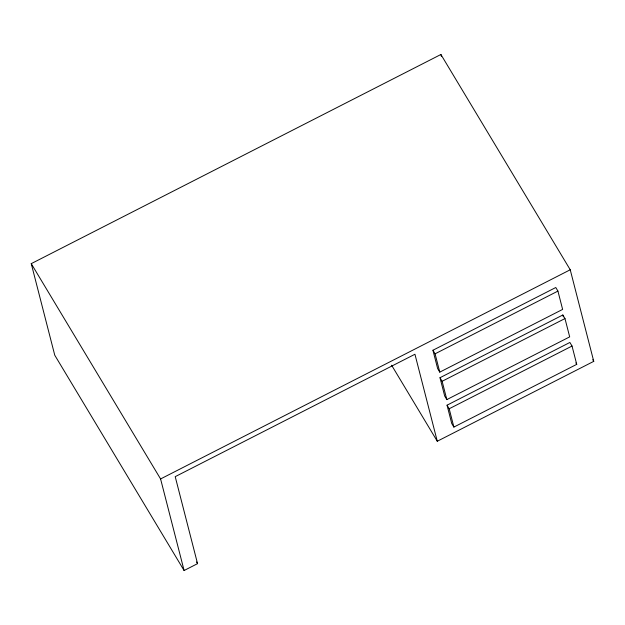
<?xml version="1.0" encoding="UTF-8"?>
<svg xmlns="http://www.w3.org/2000/svg" width="625" height="625" viewBox="0 0 625 625"><rect width="100%" height="100%" fill="white"/><g stroke="black" fill="none" stroke-linecap="round" stroke-linejoin="round"><path stroke-width="0.94" d="M437.281 441.242L414.938 354.25L175.211 476.656L197.547 563.648L184.102 570.516L54.766 355.227L31.25 263.648L440.898 54.484L570.234 269.773L593.75 361.352L437.281 441.242L391.602 365.219M184.102 570.516L160.586 478.945L570.234 269.773M432.93 350.242L555.781 287.516L557.922 291.094L562.625 309.406L439.781 372.133L437.633 368.562L432.93 350.242L435.078 353.82L439.781 372.133M435.078 353.82L557.922 291.094M439.984 377.719L562.828 314.992L564.977 318.562L569.68 336.875L446.828 399.602L444.688 396.031L439.984 377.719L442.125 381.289L446.828 399.602M442.125 381.289L564.977 318.562M447.039 405.188L569.883 342.461L572.031 346.039L576.734 364.352L453.883 427.078L451.734 423.5L447.039 405.188L449.18 408.766L453.883 427.078M449.18 408.766L572.031 346.039M592.75 359.68L593.75 361.352M575.875 362.922L576.734 364.352M31.25 263.648L160.586 478.945M196.547 561.977L197.547 563.648M562.828 314.992L563.305 316.82M440.898 54.484L441.383 56.375"/></g></svg>
